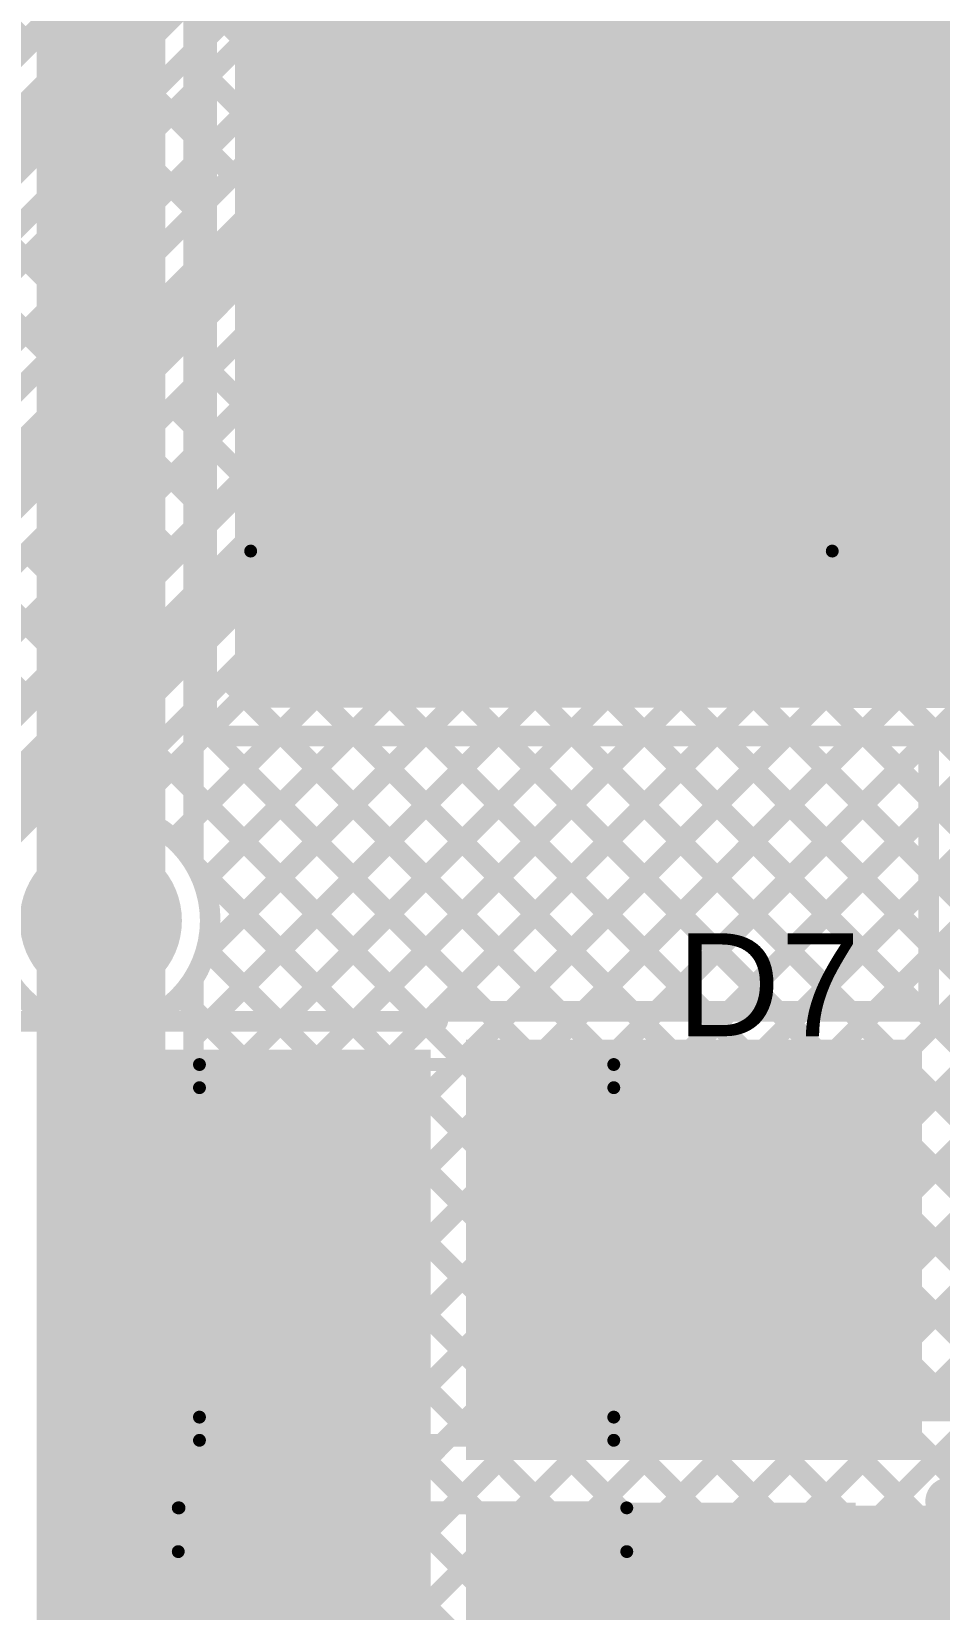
# Model space of a CAD drawing. Header units: millimetres. Extents: x 0 to 214, y 0 to 214.
# Drawn here: x 1.294 to 1.647, y 0.693 to 1.306 of the extents above; entities that cross this region are included whole.
import ezdxf

# ---------------------------------------------------------------- set-up
doc = ezdxf.new("R2010")
doc.units = ezdxf.units.MM
doc.header["$MEASUREMENT"] = 0
for name, color, linetype in [('BottomLayer', 5, 'Continuous'), ('BottomSolder', 6, 'Continuous'), ('TopLayer', 1, 'Continuous'), ('TopOverlay', 2, 'Continuous'), ('TopPaste', 8, 'Continuous'), ('TopSolder', 216, 'Continuous'), ('ViaHoleLayer', 16, 'Continuous')]:
    doc.layers.add(name, color=color, linetype=linetype)
doc.styles.add('Arial', font='', dxfattribs={"height": 0.2})
doc.styles.get('Arial').set_extended_font_data('Arial')

# ---------------------------------------------------------------- blocks, each defined once
blk = doc.blocks.new('SMB_1')
at = {"layer": 'TopLayer'}
for points in [[(-0.13386, 0.04528), (-0.03543, 0.04528), (-0.03543, -0.04528), (-0.13386, -0.04528)], [(0.03543, 0.04528), (0.13386, 0.04528), (0.13386, -0.04528), (0.03543, -0.04528)]]:
    blk.add_hatch(color=1, dxfattribs=at).paths.add_polyline_path(points)
at = {"layer": 'TopOverlay'}
for points in [[(-0.174, -0.051), (-0.136, -0.051), (-0.136, 0.075), (-0.174, 0.075)], [(-0.158, 0.049), (-0.085, 0.049), (-0.085, 0.075), (-0.158, 0.075)], [(-0.174, -0.075), (-0.085, -0.075), (-0.085, -0.049), (-0.174, -0.049)]]:
    blk.add_hatch(color=2, dxfattribs=at).paths.add_polyline_path(points)
at = {"layer": 'TopPaste'}
for points in [[(-0.13386, 0.04528), (-0.03543, 0.04528), (-0.03543, -0.04528), (-0.13386, -0.04528)], [(0.03543, 0.04528), (0.13386, 0.04528), (0.13386, -0.04528), (0.03543, -0.04528)]]:
    blk.add_hatch(color=8, dxfattribs=at).paths.add_polyline_path(points)
at = {"layer": 'TopSolder'}
for points in [[(-0.13786, 0.04928), (-0.03143, 0.04928), (-0.03143, -0.04928), (-0.13786, -0.04928)], [(0.03143, 0.04928), (0.13786, 0.04928), (0.13786, -0.04928), (0.03143, -0.04928)]]:
    blk.add_hatch(color=216, dxfattribs=at).paths.add_polyline_path(points)
at = {"layer": 'TopOverlay', "const_width": 0.005}
for points in [[(-0.085, 0.073), (-0.085, 0.056)], [(0.089, 0.073), (-0.085, 0.073)], [(0.08929, 0.073), (0.08929, 0.056)], [(-0.085, -0.056), (-0.085, -0.073)], [(0.08929, -0.056), (0.08929, -0.073)], [(0.089, -0.073), (-0.085, -0.073)]]:
    blk.add_lwpolyline(points, dxfattribs=at)
at = {"layer": 'TopOverlay', "const_width": 0.0025}
for points in [[(-0.08625, 0.073, 1), (-0.08375, 0.073, 1)], [(-0.08625, 0.073, 1), (-0.08375, 0.073, 1)], [(0.08775, 0.073, 1), (0.09025, 0.073, 1)], [(0.08804, 0.073, 1), (0.09054, 0.073, 1)], [(-0.08625, 0.056, 1), (-0.08375, 0.056, 1)], [(0.08804, 0.056, 1), (0.09054, 0.056, 1)], [(-0.08625, -0.056, 1), (-0.08375, -0.056, 1)], [(0.08804, -0.056, 1), (0.09054, -0.056, 1)], [(-0.08625, -0.073, 1), (-0.08375, -0.073, 1)], [(-0.08625, -0.073, 1), (-0.08375, -0.073, 1)], [(0.08775, -0.073, 1), (0.09025, -0.073, 1)], [(0.08804, -0.073, 1), (0.09054, -0.073, 1)]]:
    blk.add_lwpolyline(points, format="xyb", close=True, dxfattribs=at)
blk = doc.blocks.new('RU6085H_146')
at = {"layer": 'TopLayer'}
for points in [[(-0.08071, 0.06378), (-0.13583, 0.06378), (-0.13583, 0.08622), (-0.08071, 0.08622)], [(0.13583, 0.06378), (0.08071, 0.06378), (0.08071, 0.08622), (0.13583, 0.08622)], [(-0.08071, 0.01378), (-0.13583, 0.01378), (-0.13583, 0.03622), (-0.08071, 0.03622)], [(0.13583, 0.01378), (0.08071, 0.01378), (0.08071, 0.03622), (0.13583, 0.03622)], [(-0.08071, -0.03622), (-0.13583, -0.03622), (-0.13583, -0.01378), (-0.08071, -0.01378)], [(0.13583, -0.03622), (0.08071, -0.03622), (0.08071, -0.01378), (0.13583, -0.01378)], [(-0.08071, -0.08622), (-0.13583, -0.08622), (-0.13583, -0.06378), (-0.08071, -0.06378)], [(0.13583, -0.08622), (0.08071, -0.08622), (0.08071, -0.06378), (0.13583, -0.06378)]]:
    blk.add_hatch(color=1, dxfattribs=at).paths.add_polyline_path(points)
at = {"layer": 'TopPaste'}
for points in [[(-0.08071, 0.06378), (-0.13583, 0.06378), (-0.13583, 0.08622), (-0.08071, 0.08622)], [(0.13583, 0.06378), (0.08071, 0.06378), (0.08071, 0.08622), (0.13583, 0.08622)], [(-0.08071, 0.01378), (-0.13583, 0.01378), (-0.13583, 0.03622), (-0.08071, 0.03622)], [(0.13583, 0.01378), (0.08071, 0.01378), (0.08071, 0.03622), (0.13583, 0.03622)], [(-0.08071, -0.03622), (-0.13583, -0.03622), (-0.13583, -0.01378), (-0.08071, -0.01378)], [(0.13583, -0.03622), (0.08071, -0.03622), (0.08071, -0.01378), (0.13583, -0.01378)], [(-0.08071, -0.08622), (-0.13583, -0.08622), (-0.13583, -0.06378), (-0.08071, -0.06378)], [(0.13583, -0.08622), (0.08071, -0.08622), (0.08071, -0.06378), (0.13583, -0.06378)]]:
    blk.add_hatch(color=8, dxfattribs=at).paths.add_polyline_path(points)
at = {"layer": 'TopSolder'}
for points in [[(-0.07671, 0.05978), (-0.13983, 0.05978), (-0.13983, 0.09022), (-0.07671, 0.09022)], [(0.13983, 0.05978), (0.07671, 0.05978), (0.07671, 0.09022), (0.13983, 0.09022)], [(-0.07671, 0.00978), (-0.13983, 0.00978), (-0.13983, 0.04022), (-0.07671, 0.04022)], [(0.13983, 0.00978), (0.07671, 0.00978), (0.07671, 0.04022), (0.13983, 0.04022)], [(-0.07671, -0.04022), (-0.13983, -0.04022), (-0.13983, -0.00978), (-0.07671, -0.00978)], [(0.13983, -0.04022), (0.07671, -0.04022), (0.07671, -0.00978), (0.13983, -0.00978)], [(-0.07671, -0.09022), (-0.13983, -0.09022), (-0.13983, -0.05978), (-0.07671, -0.05978)], [(0.13983, -0.09022), (0.07671, -0.09022), (0.07671, -0.05978), (0.13983, -0.05978)]]:
    blk.add_hatch(color=216, dxfattribs=at).paths.add_polyline_path(points)
at = {"layer": 'TopOverlay'}
for points, const_width in [([(-0.10476, 0.103, 1), (-0.11324, 0.103, 1)], 0.01), ([(-0.11574, 0.103, 1), (-0.11074, 0.103, 1)], 0.005), ([(-0.10726, 0.103, 1), (-0.10226, 0.103, 1)], 0.005), ([(-0.07625, 0.101, 1), (-0.07375, 0.101, 1)], 0.0025), ([(0.07175, 0.101, 1), (0.07425, 0.101, 1)], 0.0025), ([(-0.07625, -0.101, 1), (-0.07375, -0.101, 1)], 0.0025), ([(0.07175, -0.101, 1), (0.07425, -0.101, 1)], 0.0025)]:
    blk.add_lwpolyline(points, format="xyb", close=True, dxfattribs=dict(at, const_width=const_width))
at = {"layer": 'TopOverlay', "const_width": 0.005}
for points in [[(-0.075, 0.101), (0.073, 0.101)], [(-0.075, -0.101), (0.073, -0.101)]]:
    blk.add_lwpolyline(points, dxfattribs=at)
blk = doc.blocks.new('SS510B_147')
at = {"layer": 'TopLayer'}
for points in [[(-0.1378, 0.05512), (-0.04331, 0.05512), (-0.04331, -0.05512), (-0.1378, -0.05512)], [(0.04331, 0.05512), (0.1378, 0.05512), (0.1378, -0.05512), (0.04331, -0.05512)]]:
    blk.add_hatch(color=1, dxfattribs=at).paths.add_polyline_path(points)
at = {"layer": 'TopOverlay'}
for points in [[(-0.18006, -0.075), (-0.14106, -0.075), (-0.14106, 0.075), (-0.18006, 0.075)], [(-0.14406, 0.058), (-0.08106, 0.058), (-0.08106, 0.075), (-0.14406, 0.075)], [(-0.14406, -0.075), (-0.08106, -0.075), (-0.08106, -0.058), (-0.14406, -0.058)]]:
    blk.add_hatch(color=2, dxfattribs=at).paths.add_polyline_path(points)
at = {"layer": 'TopPaste'}
for points in [[(-0.1378, 0.05512), (-0.04331, 0.05512), (-0.04331, -0.05512), (-0.1378, -0.05512)], [(0.04331, 0.05512), (0.1378, 0.05512), (0.1378, -0.05512), (0.04331, -0.05512)]]:
    blk.add_hatch(color=8, dxfattribs=at).paths.add_polyline_path(points)
at = {"layer": 'TopSolder'}
for points in [[(-0.1418, 0.05912), (-0.03931, 0.05912), (-0.03931, -0.05912), (-0.1418, -0.05912)], [(0.03931, 0.05912), (0.1418, 0.05912), (0.1418, -0.05912), (0.03931, -0.05912)]]:
    blk.add_hatch(color=216, dxfattribs=at).paths.add_polyline_path(points)
at = {"layer": 'TopOverlay', "const_width": 0.005}
for points in [[(-0.081, 0.073), (-0.081, 0.064)], [(0.08, 0.073), (-0.081, 0.073)], [(0.08, 0.073), (0.08, 0.064)], [(-0.081, -0.064), (-0.081, -0.073)], [(0.08, -0.064), (0.08, -0.073)], [(0.08, -0.073), (-0.081, -0.073)]]:
    blk.add_lwpolyline(points, dxfattribs=at)
at = {"layer": 'TopOverlay', "const_width": 0.0025}
for points in [[(-0.08225, 0.073, 1), (-0.07975, 0.073, 1)], [(-0.08225, 0.073, 1), (-0.07975, 0.073, 1)], [(0.07875, 0.073, 1), (0.08125, 0.073, 1)], [(0.07875, 0.073, 1), (0.08125, 0.073, 1)], [(-0.08225, 0.064, 1), (-0.07975, 0.064, 1)], [(0.07875, 0.064, 1), (0.08125, 0.064, 1)], [(-0.08225, -0.064, 1), (-0.07975, -0.064, 1)], [(0.07875, -0.064, 1), (0.08125, -0.064, 1)], [(-0.08225, -0.073, 1), (-0.07975, -0.073, 1)], [(-0.08225, -0.073, 1), (-0.07975, -0.073, 1)], [(0.07875, -0.073, 1), (0.08125, -0.073, 1)], [(0.07875, -0.073, 1), (0.08125, -0.073, 1)]]:
    blk.add_lwpolyline(points, format="xyb", close=True, dxfattribs=at)
blk = doc.blocks.new('VT1H471MI135000CE0_297')
at = {"layer": 'TopLayer'}
blk.add_hatch(color=1, dxfattribs=at).paths.add_polyline_path([(0.08051, 0.03445), (0.32461, 0.03445), (0.32461, -0.03445), (0.08051, -0.03445)])
at = {"layer": 'TopPaste'}
blk.add_hatch(color=8, dxfattribs=at).paths.add_polyline_path([(0.08051, 0.03445), (0.32461, 0.03445), (0.32461, -0.03445), (0.08051, -0.03445)])
at = {"layer": 'TopSolder'}
blk.add_hatch(color=216, dxfattribs=at).paths.add_polyline_path([(0.07651, 0.03845), (0.32861, 0.03845), (0.32861, -0.03845), (0.07651, -0.03845)])
at = {"layer": 'TopOverlay', "const_width": 0.005}
for points in [[(0.26758, -0.268), (0.26758, -0.042)], [(0.26758, -0.268), (-0.13578, -0.268)]]:
    blk.add_lwpolyline(points, dxfattribs=at)
at = {"layer": 'TopOverlay', "const_width": 0.0025}
for points in [[(0.26633, -0.042, 1), (0.26883, -0.042, 1)], [(0.26633, -0.268, 1), (0.26883, -0.268, 1)], [(0.26633, -0.268, 1), (0.26883, -0.268, 1)]]:
    blk.add_lwpolyline(points, format="xyb", close=True, dxfattribs=at)

msp = doc.modelspace()

# ---------------------------------------------------------------- hatches: boundary and pattern name
at = {"layer": 'BottomLayer'}
h = msp.add_hatch(color=5, dxfattribs=at)
edge = h.paths.add_edge_path()
edge.add_arc((1.321, 0.961), 0.0315, 0, 360)
at = {"layer": 'BottomSolder'}
h = msp.add_hatch(color=6, dxfattribs=at)
edge = h.paths.add_edge_path()
edge.add_arc((1.321, 0.961), 0.01975, 0, 360)
at = {"layer": 'TopLayer'}
for points in [[(1.37314, 1.0437), (3.602, 1.0437), (3.602, 1.32917), (1.37314, 1.32917)], [(1.46288, 0.75138), (1.64005, 0.75138), (1.64005, 0.91476), (1.46288, 0.91476)], [(1.301, 0.58817), (1.44911, 0.58817), (1.44911, 0.91083), (1.301, 0.91083)], [(1.46288, 0.58799), (1.724, 0.58799), (1.724, 0.73366), (1.46288, 0.73366)]]:
    msp.add_hatch(color=1, dxfattribs=at).paths.add_polyline_path(points)
h = msp.add_hatch(color=1, dxfattribs=at)
edge = h.paths.add_edge_path()
edge.add_arc((1.321, 0.961), 0.0315, 0, 360)
at = {"layer": 'TopSolder'}
h = msp.add_hatch(color=216, dxfattribs=at)
edge = h.paths.add_edge_path()
edge.add_arc((1.321, 0.961), 0.01975, 0, 360)
at = {"layer": 'ViaHoleLayer'}
h = msp.add_hatch(color=16, dxfattribs=at)
edge = h.paths.add_edge_path()
edge.add_arc((1.321, 0.961), 0.01575, 0, 360)

# ---------------------------------------------------------------- linework, layer by layer
at = {"layer": 'BottomLayer'}
for points, const_width in [([(1.357, 0.7176), (2.39125, 1.75185)], 0.008), ([(1.357, 0.68932), (2.39125, 1.72357)], 0.008), ([(1.33065, 1.00239), (2.03781, 1.70954)], 0.008), ([(1.34928, 0.99272), (2.06609, 1.70954)], 0.008), ([(1.357, 0.91559), (2.15095, 1.70954)], 0.008), ([(1.357, 0.85903), (2.20751, 1.70954)], 0.008), ([(1.357, 0.83074), (2.2358, 1.70954)], 0.008), ([(1.357, 0.88731), (2.17923, 1.70954)], 0.008), ([(1.357, 0.77417), (2.29237, 1.70954)], 0.008), ([(1.357, 0.80246), (2.26408, 1.70954)], 0.008), ([(1.36078, 0.97594), (2.09438, 1.70954)], 0.008), ([(1.36161, 0.94849), (2.12266, 1.70954)], 0.008), ([(1.357, 0.74589), (2.31392, 1.70281)], 0.008), ([(1.357, 0.66104), (2.39125, 1.69529)], 0.008), ([(1.357, 0.63275), (2.39125, 1.667)], 0.008), ([(1.357, 0.60447), (2.39125, 1.63872)], 0.008), ([(1.2945, 0.51368), (2.39125, 1.61043)], 0.008), ([(0.99668, 1.598), (1.29322, 1.30146)], 0.008), ([(1.31825, 0.50915), (2.39125, 1.58215)], 0.008), ([(1.34539, 0.508), (2.39125, 1.55386)], 0.008), ([(1.37367, 0.508), (2.39125, 1.52558)], 0.008), ([(1.40196, 0.508), (2.39125, 1.4973)], 0.008), ([(1.09618, 1.02247), (1.5525, 1.47879)], 0.008), ([(1.43024, 0.508), (2.39125, 1.46901)], 0.008), ([(1.06453, 1.07567), (1.4445, 1.45564)], 0.008), ([(1.05898, 0.95698), (1.5525, 1.45051)], 0.008), ([(1.06744, 1.07567), (1.4445, 1.45273)], 0.008), ([(1.07717, 1.05217), (1.468, 1.443)], 0.025), ([(1.45852, 0.508), (2.39125, 1.44073)], 0.008), ([(1.06094, 0.93917), (1.5525, 1.43073)], 0.008), ([(1.07067, 0.91567), (1.576, 1.421)], 0.025), ([(1.09381, 1.03557), (1.4846, 1.42637)], 0.008), ([(1.08731, 0.89907), (1.5926, 1.40437)], 0.008), ([(1.09709, 0.88196), (1.6045, 1.38937)], 0.008), ([(1.05898, 0.81556), (1.6045, 1.36108)], 0.008), ([(1.06089, 0.77989), (1.628, 1.347)], 0.025), ([(1.05898, 0.81121), (1.6045, 1.35673)], 0.008), ([(1.39717, 1.33893), (1.42893, 1.30717)], 0.008), ([(1.31759, 1.00336), (1.6446, 1.33037)], 0.008), ([(1.51874, 1.3305), (1.5485, 1.30074)], 0.008), ([(1.38303, 1.32479), (1.41479, 1.29303)], 0.008), ([(1.50459, 1.31636), (1.53436, 1.28659)], 0.008), ([(1.36888, 1.31065), (1.40065, 1.27888)], 0.008), ([(1.62416, 1.30993), (2.28497, 0.64912)], 0.008), ([(1.49045, 1.30222), (1.52022, 1.27245)], 0.008), ([(1.35474, 1.29651), (1.38651, 1.26474)], 0.008), ([(1.61002, 1.29579), (2.27083, 0.63498)], 0.008), ([(1.47631, 1.28808), (1.50608, 1.25831)], 0.008), ([(1.3406, 1.28237), (1.37237, 1.2506)], 0.008), ([(1.59588, 1.28164), (2.25669, 0.62083)], 0.008), ([(1.46217, 1.27393), (1.49193, 1.24417)], 0.008), ([(1.32646, 1.26822), (1.35822, 1.23646)], 0.008), ([(1.58174, 1.2675), (2.24255, 0.60669)], 0.008), ([(1.44803, 1.25979), (1.47779, 1.23003)], 0.008), ([(1.31231, 1.25408), (1.34408, 1.22231)], 0.008), ([(1.56759, 1.25336), (2.22841, 0.59255)], 0.008), ([(1.43388, 1.24565), (1.46365, 1.21588)], 0.008), ([(1.29817, 1.23994), (1.32994, 1.20817)], 0.008), ([(1.55345, 1.23922), (2.21426, 0.57841)], 0.008), ([(1.41974, 1.23151), (1.44951, 1.20174)], 0.008), ([(1.28403, 1.2258), (1.3158, 1.19403)], 0.008), ([(1.53931, 1.22508), (2.20012, 0.56427)], 0.008), ([(1.4056, 1.21737), (1.43537, 1.1876)], 0.008), ([(1.26989, 1.21165), (1.30165, 1.17989)], 0.008), ([(1.52517, 1.21093), (2.18598, 0.55012)], 0.008), ([(1.39146, 1.20322), (1.42122, 1.17346)], 0.008), ([(1.51103, 1.19679), (2.17184, 0.53598)], 0.008), ([(1.37731, 1.18908), (1.40708, 1.15931)], 0.008), ([(1.49688, 1.18265), (2.15769, 0.52184)], 0.008), ([(1.36317, 1.17494), (1.39294, 1.14517)], 0.008), ([(1.48274, 1.16851), (2.14355, 0.5077)], 0.008), ([(1.34903, 1.1608), (1.3788, 1.13103)], 0.008), ([(1.4686, 1.15437), (2.12941, 0.49355)], 0.008), ([(1.33489, 1.14665), (1.36465, 1.11689)], 0.008), ([(1.45446, 1.14022), (2.11527, 0.47941)], 0.008), ([(1.32075, 1.13251), (1.35051, 1.10275)], 0.008), ([(1.44031, 1.12608), (2.10113, 0.46527)], 0.008), ([(1.3066, 1.11837), (1.33637, 1.0886)], 0.008), ([(1.42617, 1.11194), (2.08698, 0.45113)], 0.008), ([(1.29246, 1.10423), (1.32223, 1.07446)], 0.008), ([(1.41203, 1.0978), (2.07284, 0.43699)], 0.008), ([(1.27832, 1.09009), (1.30809, 1.06032)], 0.008), ([(1.39789, 1.08365), (2.0587, 0.42284)], 0.008), ([(1.26418, 1.07594), (1.29394, 1.04618)], 0.008), ([(1.38375, 1.06951), (2.04456, 0.4087)], 0.008), ([(1.3696, 1.05537), (2.02168, 0.4033)], 0.008), ([(1.35546, 1.04123), (1.99339, 0.4033)], 0.008), ([(1.34132, 1.02709), (1.81992, 0.54848)], 0.008), ([(1.32718, 1.01294), (1.34242, 0.9977)], 0.008), ([(1.321, 0.599), (1.321, 0.961)], 0.05), ([(1.3577, 0.98242), (1.79226, 0.54786)], 0.008), ([(1.362, 0.94983), (1.77541, 0.53643)], 0.008), ([(1.357, 0.599), (1.357, 0.93842)], 0.008), ([(1.357, 0.92655), (1.76567, 0.51788)], 0.008), ([(1.357, 0.89827), (1.74727, 0.508)], 0.008), ([(1.357, 0.86998), (1.71898, 0.508)], 0.008), ([(1.357, 0.8417), (1.6907, 0.508)], 0.008), ([(1.357, 0.81342), (1.66242, 0.508)], 0.008), ([(1.357, 0.78513), (1.63413, 0.508)], 0.008), ([(1.357, 0.75685), (1.60585, 0.508)], 0.008), ([(1.357, 0.72856), (1.57756, 0.508)], 0.008), ([(1.357, 0.70028), (1.54928, 0.508)], 0.008)]:
    msp.add_lwpolyline(points, dxfattribs=dict(at, const_width=const_width))
for points, const_width in [([(1.62216, 1.30993, 1), (1.62616, 1.30993, 1)], 0.004), ([(1.42693, 1.30717, 1), (1.43093, 1.30717, 1)], 0.004), ([(1.48845, 1.30222, 1), (1.49245, 1.30222, 1)], 0.004), ([(1.29122, 1.30146, 1), (1.29522, 1.30146, 1)], 0.004), ([(1.35274, 1.29651, 1), (1.35674, 1.29651, 1)], 0.004), ([(1.5465, 1.30074, 1), (1.5505, 1.30074, 1)], 0.004), ([(1.60802, 1.29579, 1), (1.61202, 1.29579, 1)], 0.004), ([(1.41279, 1.29303, 1), (1.41679, 1.29303, 1)], 0.004), ([(1.47431, 1.28808, 1), (1.47831, 1.28808, 1)], 0.004), ([(1.53236, 1.28659, 1), (1.53636, 1.28659, 1)], 0.004), ([(1.3386, 1.28237, 1), (1.3426, 1.28237, 1)], 0.004), ([(1.39865, 1.27888, 1), (1.40265, 1.27888, 1)], 0.004), ([(1.59388, 1.28164, 1), (1.59788, 1.28164, 1)], 0.004), ([(1.46017, 1.27393, 1), (1.46417, 1.27393, 1)], 0.004), ([(1.51822, 1.27245, 1), (1.52222, 1.27245, 1)], 0.004), ([(1.32446, 1.26822, 1), (1.32846, 1.26822, 1)], 0.004), ([(1.57974, 1.2675, 1), (1.58374, 1.2675, 1)], 0.004), ([(1.38451, 1.26474, 1), (1.38851, 1.26474, 1)], 0.004), ([(1.44603, 1.25979, 1), (1.45003, 1.25979, 1)], 0.004), ([(1.31031, 1.25408, 1), (1.31431, 1.25408, 1)], 0.004), ([(1.50408, 1.25831, 1), (1.50808, 1.25831, 1)], 0.004), ([(1.56559, 1.25336, 1), (1.56959, 1.25336, 1)], 0.004), ([(1.37037, 1.2506, 1), (1.37437, 1.2506, 1)], 0.004), ([(1.43188, 1.24565, 1), (1.43588, 1.24565, 1)], 0.004), ([(1.48993, 1.24417, 1), (1.49393, 1.24417, 1)], 0.004), ([(1.29617, 1.23994, 1), (1.30017, 1.23994, 1)], 0.004), ([(1.35622, 1.23646, 1), (1.36022, 1.23646, 1)], 0.004), ([(1.55145, 1.23922, 1), (1.55545, 1.23922, 1)], 0.004), ([(1.41774, 1.23151, 1), (1.42174, 1.23151, 1)], 0.004), ([(1.47579, 1.23003, 1), (1.47979, 1.23003, 1)], 0.004), ([(1.34208, 1.22231, 1), (1.34608, 1.22231, 1)], 0.004), ([(1.53731, 1.22508, 1), (1.54131, 1.22508, 1)], 0.004), ([(1.4036, 1.21737, 1), (1.4076, 1.21737, 1)], 0.004), ([(1.46165, 1.21588, 1), (1.46565, 1.21588, 1)], 0.004), ([(1.52317, 1.21093, 1), (1.52717, 1.21093, 1)], 0.004), ([(1.32794, 1.20817, 1), (1.33194, 1.20817, 1)], 0.004), ([(1.38946, 1.20322, 1), (1.39346, 1.20322, 1)], 0.004), ([(1.44751, 1.20174, 1), (1.45151, 1.20174, 1)], 0.004), ([(1.3138, 1.19403, 1), (1.3178, 1.19403, 1)], 0.004), ([(1.50903, 1.19679, 1), (1.51303, 1.19679, 1)], 0.004), ([(1.37531, 1.18908, 1), (1.37931, 1.18908, 1)], 0.004), ([(1.43337, 1.1876, 1), (1.43737, 1.1876, 1)], 0.004), ([(1.29965, 1.17989, 1), (1.30365, 1.17989, 1)], 0.004), ([(1.49488, 1.18265, 1), (1.49888, 1.18265, 1)], 0.004), ([(1.36117, 1.17494, 1), (1.36517, 1.17494, 1)], 0.004), ([(1.41922, 1.17346, 1), (1.42322, 1.17346, 1)], 0.004), ([(1.48074, 1.16851, 1), (1.48474, 1.16851, 1)], 0.004), ([(1.34703, 1.1608, 1), (1.35103, 1.1608, 1)], 0.004), ([(1.40508, 1.15931, 1), (1.40908, 1.15931, 1)], 0.004), ([(1.4666, 1.15437, 1), (1.4706, 1.15437, 1)], 0.004), ([(1.33289, 1.14665, 1), (1.33689, 1.14665, 1)], 0.004), ([(1.39094, 1.14517, 1), (1.39494, 1.14517, 1)], 0.004), ([(1.45246, 1.14022, 1), (1.45646, 1.14022, 1)], 0.004), ([(1.31875, 1.13251, 1), (1.32275, 1.13251, 1)], 0.004), ([(1.3768, 1.13103, 1), (1.3808, 1.13103, 1)], 0.004), ([(1.43831, 1.12608, 1), (1.44231, 1.12608, 1)], 0.004), ([(1.3046, 1.11837, 1), (1.3086, 1.11837, 1)], 0.004), ([(1.36265, 1.11689, 1), (1.36665, 1.11689, 1)], 0.004), ([(1.42417, 1.11194, 1), (1.42817, 1.11194, 1)], 0.004), ([(1.29046, 1.10423, 1), (1.29446, 1.10423, 1)], 0.004), ([(1.34851, 1.10275, 1), (1.35251, 1.10275, 1)], 0.004), ([(1.41003, 1.0978, 1), (1.41403, 1.0978, 1)], 0.004), ([(1.33437, 1.0886, 1), (1.33837, 1.0886, 1)], 0.004), ([(1.39589, 1.08365, 1), (1.39989, 1.08365, 1)], 0.004), ([(1.32023, 1.07446, 1), (1.32423, 1.07446, 1)], 0.004), ([(1.38175, 1.06951, 1), (1.38575, 1.06951, 1)], 0.004), ([(1.30609, 1.06032, 1), (1.31009, 1.06032, 1)], 0.004), ([(1.3676, 1.05537, 1), (1.3716, 1.05537, 1)], 0.004), ([(1.29194, 1.04618, 1), (1.29594, 1.04618, 1)], 0.004), ([(1.35346, 1.04123, 1), (1.35746, 1.04123, 1)], 0.004), ([(1.33932, 1.02709, 1), (1.34332, 1.02709, 1)], 0.004), ([(1.32518, 1.01294, 1), (1.32918, 1.01294, 1)], 0.004), ([(1.31559, 1.00336, 1), (1.31959, 1.00336, 1)], 0.004), ([(1.31559, 1.00336, 1), (1.31959, 1.00336, 1)], 0.004), ([(1.32865, 1.00239, 1), (1.33265, 1.00239, 1)], 0.004), ([(1.34042, 0.9977, 1), (1.34442, 0.9977, 1)], 0.004), ([(1.34728, 0.99272, 1), (1.35128, 0.99272, 1)], 0.004), ([(1.3085, 0.961, 1), (1.3335, 0.961, 1)], 0.025), ([(1.3557, 0.98242, 1), (1.3597, 0.98242, 1)], 0.004), ([(1.35878, 0.97594, 1), (1.36278, 0.97594, 1)], 0.004), ([(1.3615, 0.961, 1), (1.3655, 0.961, 1)], 0.004), ([(1.3615, 0.961, 1), (1.3655, 0.961, 1)], 0.004), ([(1.35961, 0.94849, 1), (1.36361, 0.94849, 1)], 0.004), ([(1.36, 0.94983, 1), (1.364, 0.94983, 1)], 0.004), ([(1.355, 0.93842, 1), (1.359, 0.93842, 1)], 0.004), ([(1.355, 0.93842, 1), (1.359, 0.93842, 1)], 0.004), ([(1.355, 0.92655, 1), (1.359, 0.92655, 1)], 0.004), ([(1.355, 0.91559, 1), (1.359, 0.91559, 1)], 0.004), ([(1.355, 0.89827, 1), (1.359, 0.89827, 1)], 0.004), ([(1.355, 0.88731, 1), (1.359, 0.88731, 1)], 0.004), ([(1.355, 0.86998, 1), (1.359, 0.86998, 1)], 0.004), ([(1.355, 0.85903, 1), (1.359, 0.85903, 1)], 0.004), ([(1.355, 0.8417, 1), (1.359, 0.8417, 1)], 0.004), ([(1.355, 0.83074, 1), (1.359, 0.83074, 1)], 0.004), ([(1.355, 0.81342, 1), (1.359, 0.81342, 1)], 0.004), ([(1.355, 0.80246, 1), (1.359, 0.80246, 1)], 0.004), ([(1.355, 0.78513, 1), (1.359, 0.78513, 1)], 0.004), ([(1.355, 0.77417, 1), (1.359, 0.77417, 1)], 0.004), ([(1.355, 0.75685, 1), (1.359, 0.75685, 1)], 0.004), ([(1.355, 0.74589, 1), (1.359, 0.74589, 1)], 0.004), ([(1.355, 0.72856, 1), (1.359, 0.72856, 1)], 0.004), ([(1.355, 0.7176, 1), (1.359, 0.7176, 1)], 0.004), ([(1.355, 0.70028, 1), (1.359, 0.70028, 1)], 0.004)]:
    msp.add_lwpolyline(points, format="xyb", close=True, dxfattribs=dict(at, const_width=const_width))
at = {"layer": 'BottomLayer', "const_width": 0.008}
for points in [[(1.31759, 1.00336, -0.437919), (1.3635, 0.961)], [(1.3635, 0.961, -0.140979), (1.357, 0.93842)]]:
    msp.add_lwpolyline(points, format="xyb", dxfattribs=at)
at = {"layer": 'TopLayer'}
for points, const_width in [([(1.321, 0.961), (1.321, 2.025)], 0.05), ([(1.357, 0.98358), (1.357, 2.01009)], 0.008), ([(1.36214, 1.0327), (1.36214, 1.34017)], 0.008), ([(1.357, 1.29425), (1.36214, 1.28911)], 0.008), ([(1.357, 1.28329), (1.36214, 1.28843)], 0.008), ([(1.357, 1.26596), (1.36214, 1.26082)], 0.008), ([(1.357, 1.25501), (1.36214, 1.26015)], 0.008), ([(1.357, 1.23768), (1.36214, 1.23254)], 0.008), ([(1.357, 1.22672), (1.36214, 1.23186)], 0.008), ([(1.357, 1.2094), (1.36214, 1.20425)], 0.008), ([(1.357, 1.19844), (1.36214, 1.20358)], 0.008), ([(1.357, 1.18111), (1.36214, 1.17597)], 0.008), ([(1.357, 1.17015), (1.36214, 1.17529)], 0.008), ([(1.357, 1.15283), (1.36214, 1.14769)], 0.008), ([(1.357, 1.14187), (1.36214, 1.14701)], 0.008), ([(1.357, 1.12454), (1.36214, 1.1194)], 0.008), ([(1.357, 1.11358), (1.36214, 1.11872)], 0.008), ([(1.357, 1.09626), (1.36214, 1.09112)], 0.008), ([(1.357, 1.0853), (1.36214, 1.09044)], 0.008), ([(1.357, 1.06797), (1.36214, 1.06283)], 0.008), ([(1.357, 1.05702), (1.36214, 1.06216)], 0.008), ([(1.357, 1.03969), (1.36214, 1.03455)], 0.008), ([(1.357, 1.02873), (1.36214, 1.03387)], 0.008), ([(1.357, 1.00045), (1.38925, 1.0327)], 0.008), ([(1.36078, 0.97594), (1.41754, 1.0327)], 0.008), ([(1.36161, 0.94849), (1.44582, 1.0327)], 0.008), ([(1.36214, 1.0327), (1.64269, 1.0327)], 0.008), ([(1.36323, 0.92183), (1.47411, 1.0327)], 0.008), ([(1.36399, 1.0327), (1.47093, 0.92576)], 0.008), ([(1.39152, 0.92183), (1.50239, 1.0327)], 0.008), ([(1.39227, 1.0327), (1.49921, 0.92576)], 0.008), ([(1.4198, 0.92183), (1.53068, 1.0327)], 0.008), ([(1.42056, 1.0327), (1.5275, 0.92576)], 0.008), ([(1.44884, 1.0327), (1.55578, 0.92576)], 0.008), ([(1.45202, 0.92576), (1.55896, 1.0327)], 0.008), ([(1.47713, 1.0327), (1.58406, 0.92576)], 0.008), ([(1.48031, 0.92576), (1.58724, 1.0327)], 0.008), ([(1.50541, 1.0327), (1.61235, 0.92576)], 0.008), ([(1.50859, 0.92576), (1.61553, 1.0327)], 0.008), ([(1.5337, 1.0327), (1.64063, 0.92576)], 0.008), ([(1.56198, 1.0327), (1.64269, 0.95199)], 0.008), ([(1.59026, 1.0327), (1.64269, 0.98027)], 0.008), ([(1.61855, 1.0327), (1.64269, 1.00856)], 0.008), ([(1.64269, 0.92576), (1.64269, 1.0327)], 0.008), ([(1.53688, 0.92576), (1.64269, 1.03158)], 0.008), ([(1.357, 1.01141), (1.44658, 0.92183)], 0.008), ([(1.56516, 0.92576), (1.64269, 1.0033)], 0.008), ([(1.3577, 0.98242), (1.4183, 0.92183)], 0.008), ([(1.59344, 0.92576), (1.64269, 0.97501)], 0.008), ([(1.362, 0.94983), (1.39001, 0.92183)], 0.008), ([(1.62173, 0.92576), (1.64269, 0.94673)], 0.008), ([(1.35182, 0.93174), (1.36173, 0.92183)], 0.008), ([(1.29, 0.92183), (1.30453, 0.92183)], 0.008), ([(1.33747, 0.92183), (1.45188, 0.92183)], 0.008), ([(1.44809, 0.92183), (1.45188, 0.92562)], 0.008), ([(1.45188, 0.92576), (1.64269, 0.92576)], 0.008), ([(1.45188, 0.92183), (1.45188, 0.92576)], 0.008), ([(1.5337, 0.77402), (1.72062, 0.77402)], 0.015)]:
    msp.add_lwpolyline(points, dxfattribs=dict(at, const_width=const_width))
for points, const_width in [([(1.355, 1.29425, 1), (1.359, 1.29425, 1)], 0.004), ([(1.36014, 1.28911, 1), (1.36414, 1.28911, 1)], 0.004), ([(1.36014, 1.28843, 1), (1.36414, 1.28843, 1)], 0.004), ([(1.355, 1.28329, 1), (1.359, 1.28329, 1)], 0.004), ([(1.355, 1.26596, 1), (1.359, 1.26596, 1)], 0.004), ([(1.36014, 1.26082, 1), (1.36414, 1.26082, 1)], 0.004), ([(1.36014, 1.26015, 1), (1.36414, 1.26015, 1)], 0.004), ([(1.355, 1.25501, 1), (1.359, 1.25501, 1)], 0.004), ([(1.355, 1.23768, 1), (1.359, 1.23768, 1)], 0.004), ([(1.36014, 1.23254, 1), (1.36414, 1.23254, 1)], 0.004), ([(1.36014, 1.23186, 1), (1.36414, 1.23186, 1)], 0.004), ([(1.355, 1.22672, 1), (1.359, 1.22672, 1)], 0.004), ([(1.355, 1.2094, 1), (1.359, 1.2094, 1)], 0.004), ([(1.36014, 1.20425, 1), (1.36414, 1.20425, 1)], 0.004), ([(1.355, 1.19844, 1), (1.359, 1.19844, 1)], 0.004), ([(1.36014, 1.20358, 1), (1.36414, 1.20358, 1)], 0.004), ([(1.355, 1.18111, 1), (1.359, 1.18111, 1)], 0.004), ([(1.36014, 1.17597, 1), (1.36414, 1.17597, 1)], 0.004), ([(1.36014, 1.17529, 1), (1.36414, 1.17529, 1)], 0.004), ([(1.355, 1.17015, 1), (1.359, 1.17015, 1)], 0.004), ([(1.355, 1.15283, 1), (1.359, 1.15283, 1)], 0.004), ([(1.36014, 1.14769, 1), (1.36414, 1.14769, 1)], 0.004), ([(1.36014, 1.14701, 1), (1.36414, 1.14701, 1)], 0.004), ([(1.355, 1.14187, 1), (1.359, 1.14187, 1)], 0.004), ([(1.355, 1.12454, 1), (1.359, 1.12454, 1)], 0.004), ([(1.36014, 1.1194, 1), (1.36414, 1.1194, 1)], 0.004), ([(1.36014, 1.11872, 1), (1.36414, 1.11872, 1)], 0.004), ([(1.355, 1.11358, 1), (1.359, 1.11358, 1)], 0.004), ([(1.355, 1.09626, 1), (1.359, 1.09626, 1)], 0.004), ([(1.36014, 1.09112, 1), (1.36414, 1.09112, 1)], 0.004), ([(1.36014, 1.09044, 1), (1.36414, 1.09044, 1)], 0.004), ([(1.355, 1.0853, 1), (1.359, 1.0853, 1)], 0.004), ([(1.355, 1.06797, 1), (1.359, 1.06797, 1)], 0.004), ([(1.36014, 1.06283, 1), (1.36414, 1.06283, 1)], 0.004), ([(1.355, 1.05702, 1), (1.359, 1.05702, 1)], 0.004), ([(1.36014, 1.06216, 1), (1.36414, 1.06216, 1)], 0.004), ([(1.355, 1.03969, 1), (1.359, 1.03969, 1)], 0.004), ([(1.36014, 1.03455, 1), (1.36414, 1.03455, 1)], 0.004), ([(1.36014, 1.03387, 1), (1.36414, 1.03387, 1)], 0.004), ([(1.36014, 1.0327, 1), (1.36414, 1.0327, 1)], 0.004), ([(1.36014, 1.0327, 1), (1.36414, 1.0327, 1)], 0.004), ([(1.36199, 1.0327, 1), (1.36599, 1.0327, 1)], 0.004), ([(1.38725, 1.0327, 1), (1.39125, 1.0327, 1)], 0.004), ([(1.39027, 1.0327, 1), (1.39427, 1.0327, 1)], 0.004), ([(1.41554, 1.0327, 1), (1.41954, 1.0327, 1)], 0.004), ([(1.41856, 1.0327, 1), (1.42256, 1.0327, 1)], 0.004), ([(1.44382, 1.0327, 1), (1.44782, 1.0327, 1)], 0.004), ([(1.44684, 1.0327, 1), (1.45084, 1.0327, 1)], 0.004), ([(1.47211, 1.0327, 1), (1.47611, 1.0327, 1)], 0.004), ([(1.47513, 1.0327, 1), (1.47913, 1.0327, 1)], 0.004), ([(1.50039, 1.0327, 1), (1.50439, 1.0327, 1)], 0.004), ([(1.50341, 1.0327, 1), (1.50741, 1.0327, 1)], 0.004), ([(1.52868, 1.0327, 1), (1.53268, 1.0327, 1)], 0.004), ([(1.5317, 1.0327, 1), (1.5357, 1.0327, 1)], 0.004), ([(1.55696, 1.0327, 1), (1.56096, 1.0327, 1)], 0.004), ([(1.55998, 1.0327, 1), (1.56398, 1.0327, 1)], 0.004), ([(1.58524, 1.0327, 1), (1.58924, 1.0327, 1)], 0.004), ([(1.58826, 1.0327, 1), (1.59226, 1.0327, 1)], 0.004), ([(1.61353, 1.0327, 1), (1.61753, 1.0327, 1)], 0.004), ([(1.61655, 1.0327, 1), (1.62055, 1.0327, 1)], 0.004), ([(1.64069, 1.0327, 1), (1.64469, 1.0327, 1)], 0.004), ([(1.64069, 1.0327, 1), (1.64469, 1.0327, 1)], 0.004), ([(1.355, 1.02873, 1), (1.359, 1.02873, 1)], 0.004), ([(1.64069, 1.03158, 1), (1.64469, 1.03158, 1)], 0.004), ([(1.355, 1.01141, 1), (1.359, 1.01141, 1)], 0.004), ([(1.64069, 1.00856, 1), (1.64469, 1.00856, 1)], 0.004), ([(1.64069, 1.0033, 1), (1.64469, 1.0033, 1)], 0.004), ([(1.355, 1.00045, 1), (1.359, 1.00045, 1)], 0.004), ([(1.355, 0.98358, 1), (1.359, 0.98358, 1)], 0.004), ([(1.355, 0.98358, 1), (1.359, 0.98358, 1)], 0.004), ([(1.3085, 0.961, 1), (1.3335, 0.961, 1)], 0.025), ([(1.3557, 0.98242, 1), (1.3597, 0.98242, 1)], 0.004), ([(1.64069, 0.98027, 1), (1.64469, 0.98027, 1)], 0.004), ([(1.35878, 0.97594, 1), (1.36278, 0.97594, 1)], 0.004), ([(1.64069, 0.97501, 1), (1.64469, 0.97501, 1)], 0.004), ([(1.3615, 0.961, 1), (1.3655, 0.961, 1)], 0.004), ([(1.3615, 0.961, 1), (1.3655, 0.961, 1)], 0.004), ([(1.35961, 0.94849, 1), (1.36361, 0.94849, 1)], 0.004), ([(1.36, 0.94983, 1), (1.364, 0.94983, 1)], 0.004), ([(1.64069, 0.95199, 1), (1.64469, 0.95199, 1)], 0.004), ([(1.64069, 0.94673, 1), (1.64469, 0.94673, 1)], 0.004), ([(1.34982, 0.93174, 1), (1.35382, 0.93174, 1)], 0.004), ([(1.30253, 0.92183, 1), (1.30653, 0.92183, 1)], 0.004), ([(1.30253, 0.92183, 1), (1.30653, 0.92183, 1)], 0.004), ([(1.33547, 0.92183, 1), (1.33947, 0.92183, 1)], 0.004), ([(1.33547, 0.92183, 1), (1.33947, 0.92183, 1)], 0.004), ([(1.35973, 0.92183, 1), (1.36373, 0.92183, 1)], 0.004), ([(1.36123, 0.92183, 1), (1.36523, 0.92183, 1)], 0.004), ([(1.38801, 0.92183, 1), (1.39201, 0.92183, 1)], 0.004), ([(1.38952, 0.92183, 1), (1.39352, 0.92183, 1)], 0.004), ([(1.4163, 0.92183, 1), (1.4203, 0.92183, 1)], 0.004), ([(1.4178, 0.92183, 1), (1.4218, 0.92183, 1)], 0.004), ([(1.44458, 0.92183, 1), (1.44858, 0.92183, 1)], 0.004), ([(1.44609, 0.92183, 1), (1.45009, 0.92183, 1)], 0.004), ([(1.44988, 0.92576, 1), (1.45388, 0.92576, 1)], 0.004), ([(1.44988, 0.92576, 1), (1.45388, 0.92576, 1)], 0.004), ([(1.44988, 0.92562, 1), (1.45388, 0.92562, 1)], 0.004), ([(1.44988, 0.92183, 1), (1.45388, 0.92183, 1)], 0.004), ([(1.44988, 0.92183, 1), (1.45388, 0.92183, 1)], 0.004), ([(1.45002, 0.92576, 1), (1.45402, 0.92576, 1)], 0.004), ([(1.46893, 0.92576, 1), (1.47293, 0.92576, 1)], 0.004), ([(1.47831, 0.92576, 1), (1.48231, 0.92576, 1)], 0.004), ([(1.49721, 0.92576, 1), (1.50121, 0.92576, 1)], 0.004), ([(1.50659, 0.92576, 1), (1.51059, 0.92576, 1)], 0.004), ([(1.5255, 0.92576, 1), (1.5295, 0.92576, 1)], 0.004), ([(1.53488, 0.92576, 1), (1.53888, 0.92576, 1)], 0.004), ([(1.55378, 0.92576, 1), (1.55778, 0.92576, 1)], 0.004), ([(1.56316, 0.92576, 1), (1.56716, 0.92576, 1)], 0.004), ([(1.58206, 0.92576, 1), (1.58606, 0.92576, 1)], 0.004), ([(1.59144, 0.92576, 1), (1.59544, 0.92576, 1)], 0.004), ([(1.61035, 0.92576, 1), (1.61435, 0.92576, 1)], 0.004), ([(1.61973, 0.92576, 1), (1.62373, 0.92576, 1)], 0.004), ([(1.63863, 0.92576, 1), (1.64263, 0.92576, 1)], 0.004), ([(1.64069, 0.92576, 1), (1.64469, 0.92576, 1)], 0.004), ([(1.64069, 0.92576, 1), (1.64469, 0.92576, 1)], 0.004), ([(1.52995, 0.77402, 1), (1.53745, 0.77402, 1)], 0.0075)]:
    msp.add_lwpolyline(points, format="xyb", close=True, dxfattribs=dict(at, const_width=const_width))
at = {"layer": 'TopLayer', "const_width": 0.008}
for points in [[(1.30453, 0.92183, -0.462555), (1.285, 0.98358)], [(1.357, 0.98358, -0.140979), (1.3635, 0.961)], [(1.3635, 0.961, -0.30189), (1.33747, 0.92183)]]:
    msp.add_lwpolyline(points, format="xyb", dxfattribs=at)

# ---------------------------------------------------------------- block references
for name, p, rotation in [('VT1H471MI135000CE0_297', (1.64722, 1.37216), 270), ('SS510B_147', (1.43932, 0.83209), 180), ('SMB_1', (1.44037, 0.65984), 180)]:
    msp.add_blockref(name, p, dxfattribs=dict(rotation=rotation))
msp.add_blockref('RU6085H_146', (1.75964, 0.63238))

# ---------------------------------------------------------------- texts
at = {"layer": 'TopOverlay', "style": 'Arial'}
msp.add_text('D7', height=0.04, dxfattribs=at).set_placement((1.54468, 0.91609))

doc.saveas('drawing.dxf')
